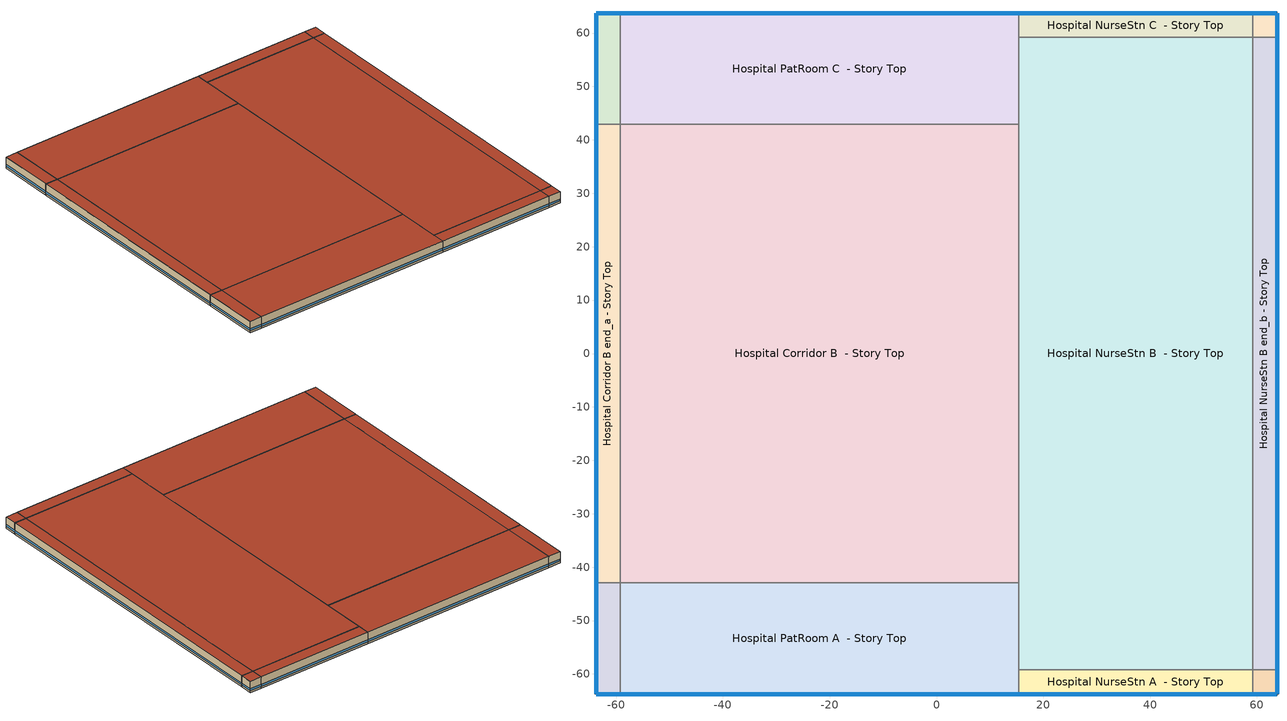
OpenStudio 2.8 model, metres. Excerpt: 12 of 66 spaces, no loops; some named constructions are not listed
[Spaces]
Hospital PatRoom A end_a - Story Top
 floor adiabatic (Typical Interior Floor): -63.75,-63.75 -63.75,-42.92 -59.18,-42.92 -59.18,-63.75 z4.27
 wall outside: -63.75,-42.92 -63.75,-63.75 -59.18,-63.75 z4.27:8.53
 wall to Hospital Corridor B end_a - Story Top: -59.18,-42.92 -63.75,-42.92 z4.27:8.53
 wall to Hospital PatRoom A  - Story Top: -59.18,-63.75 -59.18,-42.92 z4.27:8.53
 window: -63.75,-42.95 -63.75,-63.73 z5.03:5.71; -63.73,-63.75 -59.21,-63.75 z5.03:5.72
 roof outside: -59.18,-63.75 -59.18,-42.92 -63.75,-42.92 -63.75,-63.75 z8.53
Hospital Corridor B end_a - Story Top
 floor adiabatic (Typical Interior Floor): -63.75,-42.92 -63.75,42.92 -59.18,42.92 -59.18,-42.92 z4.27
 wall outside: -63.75,42.92 -63.75,-42.92 z4.27:8.53
 wall to Hospital PatRoom C end_a - Story Top: -59.18,42.92 -63.75,42.92 z4.27:8.53
 wall to Hospital Corridor B  - Story Top: -59.18,-42.92 -59.18,42.92 z4.27:8.53
 window: -63.75,42.9 -63.75,-42.9 z5.03:5.71
 roof outside: -59.18,-42.92 -59.18,42.92 -63.75,42.92 -63.75,-42.92 z8.53
Hospital PatRoom C end_a - Story Top
 floor adiabatic (Typical Interior Floor): -63.75,42.92 -63.75,63.75 -59.18,63.75 -59.18,42.92 z4.27
 wall outside: -59.18,63.75 -63.75,63.75 -63.75,42.92 z4.27:8.53
 wall to Hospital PatRoom C  - Story Top: -59.18,42.92 -59.18,63.75 z4.27:8.53
 window: -63.75,63.73 -63.75,42.95 z5.03:5.71; -59.21,63.75 -63.73,63.75 z5.03:5.72
 roof outside: -59.18,42.92 -59.18,63.75 -63.75,63.75 -63.75,42.92 z8.53
Hospital PatRoom A  - Story Top
 floor adiabatic (Typical Interior Floor): -59.18,-63.75 -59.18,-42.92 15.39,-42.92 15.39,-63.75 z4.27
 wall outside: -59.18,-63.75 15.39,-63.75 z4.27:8.53
 wall to Hospital Corridor B  - Story Top: 15.39,-42.92 -59.18,-42.92 z4.27:8.53
 wall to Hospital NurseStn A  - Story Top: 15.39,-63.75 15.39,-59.18 z4.27:8.53
 wall to Hospital NurseStn B  - Story Top: 15.39,-59.18 15.39,-42.92 z4.27:8.53
 window: -59.16,-63.75 15.36,-63.75 z5.03:5.71
 roof outside: 15.39,-63.75 15.39,-42.92 -59.18,-42.92 -59.18,-63.75 z8.53
Hospital Corridor B  - Story Top
 floor adiabatic (Typical Interior Floor): -59.18,-42.92 -59.18,42.92 15.39,42.92 15.39,-42.92 z4.27
 wall to Hospital PatRoom C  - Story Top: 15.39,42.92 -59.18,42.92 z4.27:8.53
 wall to Hospital NurseStn B  - Story Top: 15.39,-42.92 15.39,42.92 z4.27:8.53
 roof outside: 15.39,-42.92 15.39,42.92 -59.18,42.92 -59.18,-42.92 z8.53
Hospital PatRoom C  - Story Top
 floor adiabatic (Typical Interior Floor): -59.18,42.92 -59.18,63.75 15.39,63.75 15.39,42.92 z4.27
 wall outside: 15.39,63.75 -59.18,63.75 z4.27:8.53
 wall to Hospital NurseStn B  - Story Top: 15.39,42.92 15.39,59.18 z4.27:8.53
 wall to Hospital NurseStn C  - Story Top: 15.39,59.18 15.39,63.75 z4.27:8.53
 window: 15.36,63.75 -59.16,63.75 z5.03:5.71
 roof outside: 15.39,42.92 15.39,63.75 -59.18,63.75 -59.18,42.92 z8.53
Hospital NurseStn A  - Story Top
 floor adiabatic (Typical Interior Floor): 15.39,-63.75 15.39,-59.18 59.18,-59.18 59.18,-63.75 z4.27
 wall outside: 15.39,-63.75 59.18,-63.75 z4.27:8.53
 wall to Hospital NurseStn B  - Story Top: 59.18,-59.18 15.39,-59.18 z4.27:8.53
 wall to Hospital NurseStn A end_b - Story Top: 59.18,-63.75 59.18,-59.18 z4.27:8.53
 window: 15.41,-63.75 59.16,-63.75 z5.03:5.71
 roof outside: 59.18,-63.75 59.18,-59.18 15.39,-59.18 15.39,-63.75 z8.53
Hospital NurseStn B  - Story Top
 floor adiabatic (Typical Interior Floor): 15.39,-59.18 15.39,59.18 59.18,59.18 59.18,-59.18 z4.27
 wall to Hospital NurseStn C  - Story Top: 59.18,59.18 15.39,59.18 z4.27:8.53
 wall to Hospital NurseStn B end_b - Story Top: 59.18,-59.18 59.18,59.18 z4.27:8.53
 roof outside: 59.18,-59.18 59.18,59.18 15.39,59.18 15.39,-59.18 z8.53
Hospital NurseStn C  - Story Top
 floor adiabatic (Typical Interior Floor): 15.39,59.18 15.39,63.75 59.18,63.75 59.18,59.18 z4.27
 wall outside: 59.18,63.75 15.39,63.75 z4.27:8.53
 wall to Hospital NurseStn C end_b - Story Top: 59.18,59.18 59.18,63.75 z4.27:8.53
 window: 59.16,63.75 15.41,63.75 z5.03:5.71
 roof outside: 59.18,59.18 59.18,63.75 15.39,63.75 15.39,59.18 z8.53
Hospital NurseStn A end_b - Story Top
 floor adiabatic (Typical Interior Floor): 59.18,-63.75 59.18,-59.18 63.75,-59.18 63.75,-63.75 z4.27
 wall outside: 59.18,-63.75 63.75,-63.75 63.75,-59.18 z4.27:8.53
 wall to Hospital NurseStn B end_b - Story Top: 63.75,-59.18 59.18,-59.18 z4.27:8.53
 window: 63.75,-63.73 63.75,-59.21 / 59.21,-63.75 63.73,-63.75 z5.03:5.72
 roof outside: 63.75,-63.75 63.75,-59.18 59.18,-59.18 59.18,-63.75 z8.53
Hospital NurseStn B end_b - Story Top
 floor adiabatic (Typical Interior Floor): 59.18,-59.18 59.18,59.18 63.75,59.18 63.75,-59.18 z4.27
 wall outside: 63.75,-59.18 63.75,59.18 z4.27:8.53
 wall to Hospital NurseStn C end_b - Story Top: 63.75,59.18 59.18,59.18 z4.27:8.53
 window: 63.75,-59.16 63.75,59.16 z5.03:5.71
 roof outside: 63.75,-59.18 63.75,59.18 59.18,59.18 59.18,-59.18 z8.53
Hospital NurseStn C end_b - Story Top
 floor adiabatic (Typical Interior Floor): 59.18,59.18 59.18,63.75 63.75,63.75 63.75,59.18 z4.27
 wall outside: 63.75,59.18 63.75,63.75 59.18,63.75 z4.27:8.53
 window: 63.73,63.75 59.21,63.75 / 63.75,59.21 63.75,63.73 z5.03:5.72
 roof outside: 63.75,59.18 63.75,63.75 59.18,63.75 59.18,59.18 z8.53
[Schedule:Ruleset]
Name | Default Day Schedule | Summer Design Day Schedule | Winter Design Day Schedule
Hospital Kitchen_Elec_Equip_SCH | Hospital Kitchen_Elec_Equip_SCH Default | Hospital Kitchen_Elec_Equip_SCH Summer Design Day | Hospital Kitchen_Elec_Equip_SCH Winter Design Day
Hospital Kitchen Gas | Hospital Kitchen Gas Default | Hospital Kitchen Gas Summer Design Day | Hospital Kitchen Gas Winter Design Day
[Schedule:Day]
Hospital Kitchen_Elec_Equip_SCH Default: Yes, 0, 15, 0.169231, 0, 30, 0.165385, 0, 45, 0.161538, 1, 0, 0.157692, 1, 15, 0.153846, 1, 30, 0.15, 1, 45, 0.146154, 2, 0, 0.142308, 2, 15, 0.138462, 2, 30, 0.134615, 2, 45, 0.130769, 3, 0, 0.126923, 3, 15, 0.123077, 3, 30, 0.119231, 3, 45, 0.115385, 4, 0, 0.111538, 4, 15, 0.107692, 4, 30, 0.103846, 4, 45, 0.1, 8, 15, 0.1, 8, 30, 0.1375, 8, 45, 0.175, 9, 0, 0.2125, 9, 15, 0.25, 9, 30, 0.275, 9, 45, 0.3, 10, 0, 0.325, 10, 15, 0.35, 10, 18, 0.35, 10, 22, 0.35, 11, 22, 0.35, 11, 37, 0.341667, 11, 52, 0.333333, 12, 7, 0.325, 12, 22, 0.316667, 12, 37, 0.308333, 12, 52, 0.3, 13, 7, 0.291667, 13, 22, 0.283333, 13, 37, 0.275, 13, 52, 0.266667, 14, 7, 0.258333, 14, 22, 0.25, 14, 37, 0.258333, 14, 52, 0.266667, 15, 7, 0.275, 15, 22, 0.283333, 15, 37, 0.291667, 15, 52, 0.3, 16, 7, 0.308333, 16, 22, 0.316667, 16, 37, 0.325, 16, 52, 0.333333, 17, 7, 0.341667, 17, 22, 0.35, 17, 30, 0.25, 19, 0, 0.25, 19, 15, 0.246154, 19, 30, 0.242308, 19, 45, 0.238462, 20, 0, 0.234615, 20, 15, 0.230769, 20, 30, 0.226923, 20, 45, 0.223077, 21, 0, 0.219231, 21, 15, 0.215385, 21, 30, 0.211538, 21, 45, 0.207692, 22, 0, 0.203846, 22, 15, 0.2, 22, 30, 0.196154, 22, 45, 0.192308, 23, 0, 0.188462, 23, 15, 0.184615, 23, 30, 0.180769, 23, 45, 0.176923, 24, 0, 0.173077
Hospital Kitchen_Elec_Equip_SCH Winter Design Day; Hospital Kitchen_Elec_Equip_SCH Summer Design Day: 6, 0, 0.1, 7, 0, 0.25, 9, 0, 0.35, 10, 0, 0.25, 13, 0, 0.35, 16, 0, 0.25, 19, 0, 0.35, 24, 0, 0.25
Hospital Kitchen_Elec_Equip_SCH Default|WntrDsn|SmrDsn|Sun|Sat Day; autogen Schedule Rule 14 1_day_sch: Yes, 0, 15, 0.165625, 0, 30, 0.15625, 0, 45, 0.146875, 1, 0, 0.1375, 1, 15, 0.128125, 1, 30, 0.11875, 1, 45, 0.109375, 2, 0, 0.1, 5, 30, 0.1, 5, 45, 0.1375, 6, 0, 0.175, 6, 15, 0.2125, 6, 30, 0.25, 6, 45, 0.275, 7, 0, 0.3, 7, 15, 0.325, 7, 30, 0.35, 8, 30, 0.35, 8, 45, 0.325, 9, 0, 0.3, 9, 15, 0.275, 9, 30, 0.25, 9, 45, 0.275, 10, 0, 0.3, 10, 15, 0.325, 10, 30, 0.35, 11, 30, 0.35, 11, 45, 0.341667, 12, 0, 0.333333, 12, 15, 0.325, 12, 30, 0.316667, 12, 45, 0.308333, 13, 0, 0.3, 13, 15, 0.291667, 13, 30, 0.283333, 13, 45, 0.275, 14, 0, 0.266667, 14, 15, 0.258333, 14, 30, 0.25, 14, 45, 0.258333, 15, 0, 0.266667, 15, 15, 0.275, 15, 30, 0.283333, 15, 45, 0.291667, 16, 0, 0.3, 16, 15, 0.308333, 16, 30, 0.316667, 16, 45, 0.325, 17, 0, 0.333333, 17, 15, 0.341667, 17, 30, 0.35, 17, 45, 0.341667, 18, 0, 0.333333, 18, 15, 0.325, 18, 30, 0.316667, 18, 45, 0.308333, 19, 0, 0.3, 19, 15, 0.291667, 19, 30, 0.283333, 19, 45, 0.275, 20, 0, 0.266667, 20, 15, 0.258333, 20, 30, 0.25, 22, 0, 0.25, 22, 15, 0.240625, 22, 30, 0.23125, 22, 45, 0.221875, 23, 0, 0.2125, 23, 15, 0.203125, 23, 30, 0.19375, 23, 45, 0.184375, 24, 0, 0.175
Hospital Kitchen Gas Default; autogen Hospital Kitchen Gas 1_day_sch: Yes, 0, 15, 0.0275, 0, 30, 0.02, 4, 30, 0.02, 4, 45, 0.0275, 5, 0, 0.035, 5, 15, 0.0425, 5, 30, 0.05, 5, 45, 0.0625, 6, 0, 0.075, 6, 15, 0.0875, 6, 30, 0.1, 6, 45, 0.1125, 7, 0, 0.125, 7, 15, 0.1375, 7, 30, 0.15, 7, 45, 0.1625, 8, 0, 0.175, 8, 15, 0.1875, 8, 30, 0.2, 8, 45, 0.1875, 9, 0, 0.175, 9, 15, 0.1625, 9, 30, 0.15, 9, 45, 0.175, 10, 0, 0.2, 10, 15, 0.225, 10, 30, 0.25, 12, 30, 0.25, 12, 45, 0.2375, 13, 0, 0.225, 13, 15, 0.2125, 13, 30, 0.2, 13, 45, 0.1875, 14, 0, 0.175, 14, 15, 0.1625, 14, 30, 0.15, 14, 45, 0.1625, 15, 0, 0.175, 15, 15, 0.1875, 15, 30, 0.2, 15, 45, 0.225, 16, 0, 0.25, 16, 15, 0.275, 16, 30, 0.3, 18, 0, 0.3, 18, 15, 0.2875, 18, 30, 0.275, 18, 45, 0.2625, 19, 0, 0.25, 19, 15, 0.2375, 19, 30, 0.225, 19, 45, 0.2125, 20, 0, 0.2, 20, 30, 0.2, 20, 45, 0.1875, 21, 0, 0.175, 21, 15, 0.1625, 21, 30, 0.15, 21, 45, 0.1375, 22, 0, 0.125, 22, 15, 0.1125, 22, 30, 0.1, 22, 45, 0.0875, 23, 0, 0.075, 23, 15, 0.0625, 23, 30, 0.05, 23, 45, 0.0425, 24, 0, 0.035
Hospital Kitchen Gas Default|Sun Day: Yes, 7, 15, 0.02, 7, 30, 0.0275, 7, 45, 0.035, 8, 0, 0.0425, 8, 15, 0.05, 8, 30, 0.0625, 8, 45, 0.075, 9, 0, 0.0875, 9, 15, 0.1, 9, 30, 0.1125, 9, 45, 0.125, 10, 0, 0.1375, 10, 15, 0.15, 10, 18, 0.2, 10, 22, 0.25, 12, 22, 0.25, 12, 37, 0.2375, 12, 52, 0.225, 13, 7, 0.2125, 13, 22, 0.2, 13, 37, 0.1875, 13, 52, 0.175, 14, 7, 0.1625, 14, 22, 0.15, 14, 37, 0.1625, 14, 52, 0.175, 15, 7, 0.1875, 15, 22, 0.2, 15, 37, 0.28, 15, 41, 0.3, 15, 56, 0.280952, 16, 11, 0.261905, 16, 26, 0.242857, 16, 41, 0.22381, 16, 56, 0.204762, 17, 0, 0.2, 17, 30, 0.2, 17, 45, 0.1875, 18, 0, 0.175, 18, 15, 0.1625, 18, 30, 0.15, 18, 45, 0.1375, 19, 0, 0.125, 19, 15, 0.1125, 19, 30, 0.1, 19, 45, 0.0875, 20, 0, 0.075, 20, 15, 0.0625, 20, 30, 0.05, 20, 45, 0.0425, 21, 0, 0.035, 21, 15, 0.0275, 21, 30, 0.02, 24, 0, 0.02
Hospital Kitchen Gas Summer Design Day: 24, 0, 0.25
Hospital Kitchen Gas Winter Design Day: 24, 0, 0
66 space(s) Occ Sch Sunday 1: Yes, 5, 15, 0, 5, 30, 0.00845835, 5, 45, 0.0169167, 6, 0, 0.0253751, 6, 15, 0.0338334, 6, 30, 0.0253751, 6, 45, 0.0169167, 7, 0, 0.00845835, 7, 15, 0, 7, 30, 0.00845835, 7, 45, 0.0169167, 8, 0, 0.0253751, 8, 15, 0.0338334, 8, 30, 0.0253751, 8, 45, 0.0169167, 9, 0, 0.00845835, 9, 15, 0, 9, 30, 0.00212548, 9, 45, 0.00425097, 10, 0, 0.00637645, 10, 15, 0.00850194, 10, 30, 0.00637645, 10, 45, 0.00425097, 11, 0, 0.00212548, 11, 15, 0, 15, 22, 0, 15, 37, 0.00212548, 15, 52, 0.00425097, 16, 7, 0.00637645, 16, 22, 0.00850194, 16, 26, 0.0338334, 17, 30, 0, 17, 45, 0.00845835, 18, 0, 0.0169167, 18, 15, 0.0253751, 18, 30, 0.0338334, 18, 45, 0.0253751, 19, 0, 0.0169167, 19, 15, 0.00845835, 19, 30, 0, 24, 0, 0
66 space(s) Occ Sch Saturday 1: Yes, 5, 15, 0, 5, 30, 0.00845835, 5, 45, 0.0169167, 6, 0, 0.0253751, 6, 15, 0.0338334, 6, 30, 0.0253751, 6, 45, 0.0169167, 7, 0, 0.00845835, 7, 15, 0, 7, 30, 0.00845835, 7, 45, 0.0169167, 8, 0, 0.0253751, 8, 15, 0.0338334, 8, 30, 0.0317515, 8, 45, 0.0296696, 9, 0, 0.0275877, 9, 15, 0.0255058, 9, 30, 0.0191294, 9, 45, 0.0127529, 10, 0, 0.00637645, 10, 15, 0, 10, 18, 0.0170039, 13, 22, 0, 13, 37, 0.00425097, 13, 52, 0.00850194, 14, 7, 0.0127529, 14, 22, 0.0170039, 14, 37, 0.0127529, 14, 52, 0.00850194, 15, 7, 0.00425097, 15, 22, 0, 16, 22, 0, 16, 26, 0.0338334, 16, 30, 0.0255058, 16, 45, 0.0191294, 17, 0, 0.0127529, 17, 15, 0.00637645, 17, 30, 0, 17, 45, 0.00845835, 18, 0, 0.0169167, 18, 15, 0.0253751, 18, 30, 0.0338334, 18, 45, 0.0253751, 19, 0, 0.0169167, 19, 15, 0.00845835, 19, 30, 0, 24, 0, 0
autogen Elevator Schedule 1 2_day_sch: Yes, 2, 30, 0, 2, 45, 0.0148348, 3, 0, 0.0296696, 3, 15, 0.0445044, 3, 30, 0.0593392, 3, 45, 0.0445044, 4, 0, 0.0296696, 4, 15, 0.0148348, 4, 30, 0, 4, 45, 0.0212113, 5, 0, 0.0424225, 5, 15, 0.0636338, 5, 30, 0.084845, 5, 45, 0.0806376, 6, 0, 0.0764303, 6, 15, 0.0722229, 6, 30, 0.0680155, 6, 45, 0.0510116, 7, 0, 0.0340077, 7, 15, 0.0170039, 7, 30, 0, 16, 30, 0, 16, 45, 0.0254622, 17, 0, 0.0509245, 17, 15, 0.0763867, 17, 30, 0.101849, 17, 45, 0.0763867, 18, 0, 0.0509245, 18, 15, 0.0254622, 18, 30, 0, 18, 45, 0.0127529, 19, 0, 0.0255058, 19, 15, 0.0382587, 19, 30, 0.0510116, 19, 45, 0.0382587, 20, 0, 0.0255058, 20, 15, 0.0127529, 20, 30, 0, 20, 45, 0.0148348, 21, 0, 0.0296696, 21, 15, 0.0445044, 21, 30, 0.0593392, 21, 45, 0.0445044, 22, 0, 0.0296696, 22, 15, 0.0148348, 22, 30, 0, 24, 0, 0
[Schedule:Rule] Apply Sunday=Yes
Name | Schedule Ruleset | Rule Order | Day Schedule | Apply Saturday | Date Specification Type | Start Month | Start Day | End Month | End Day | Apply Monday | Apply Tuesday | Apply Wednesday | Apply Thursday | Apply Friday | Specific Month 1 | Specific Day 1 | Specific Month 2 | Specific Day 2 | Specific Month 3 | Specific Day 3 | Specific Month 4 | Specific Day 4 | Specific Month 5 | Specific Day 5 | Specific Month 6 | Specific Day 6 | Specific Month 7 | Specific Day 7 | Specific Month 8 | Specific Day 8 | Specific Month 9 | Specific Day 9 | Specific Month 10 | Specific Day 10 | Specific Month 11 | Specific Day 11 | Specific Month 12 | Specific Day 12 | Specific Month 13 | Specific Day 13 | Specific Month 14 | Specific Day 14 | Specific Month 15 | Specific Day 15 | Specific Month 16 | Specific Day 16 | Specific Month 17 | Specific Day 17 | Specific Month 18 | Specific Day 18 | Specific Month 19 | Specific Day 19 | Specific Month 20 | Specific Day 20 | Specific Month 21 | Specific Day 21 | Specific Month 22 | Specific Day 22 | Specific Month 23 | Specific Day 23 | Specific Month 24 | Specific Day 24 | Specific Month 25 | Specific Day 25 | Specific Month 26 | Specific Day 26 | Specific Month 27 | Specific Day 27 | Specific Month 28 | Specific Day 28 | Specific Month 29 | Specific Day 29 | Specific Month 30 | Specific Day 30 | Specific Month 31 | Specific Day 31 | Specific Month 32 | Specific Day 32 | Specific Month 33 | Specific Day 33 | Specific Month 34 | Specific Day 34 | Specific Month 35 | Specific Day 35 | Specific Month 36 | Specific Day 36 | Specific Month 37 | Specific Day 37 | Specific Month 38 | Specific Day 38 | Specific Month 39 | Specific Day 39 | Specific Month 40 | Specific Day 40 | Specific Month 41 | Specific Day 41 | Specific Month 42 | Specific Day 42 | Specific Month 43 | Specific Day 43 | Specific Month 44 | Specific Day 44 | Specific Month 45 | Specific Day 45 | Specific Month 46 | Specific Day 46 | Specific Month 47 | Specific Day 47 | Specific Month 48 | Specific Day 48 | Specific Month 49 | Specific Day 49 | Specific Month 50 | Specific Day 50 | Specific Month 51 | Specific Day 51 | Specific Month 52 | Specific Day 52 | Specific Month 53 | Specific Day 53
Schedule Rule 14 | Hospital Kitchen_Elec_Equip_SCH | 0 | Hospital Kitchen_Elec_Equip_SCH Default|WntrDsn|SmrDsn|Sun|Sat Day | Yes | DateRange | 1 | 1 | 12 | 31
Schedule Rule 15 | Hospital Kitchen Gas | 0 | Hospital Kitchen Gas Default|Sun Day |  | DateRange | 1 | 1 | 12 | 31
autogen Hospital Kitchen Gas 1 | Hospital Kitchen Gas | 1 | autogen Hospital Kitchen Gas 1_day_sch | Yes | SpecificDates |  |  |  |  | Yes | Yes | Yes | Yes | Yes | 1 | 2 | 1 | 9 | 1 | 16 | 1 | 23 | 1 | 30 | 2 | 6 | 2 | 13 | 2 | 20 | 2 | 27 | 3 | 5 | 3 | 12 | 3 | 19 | 3 | 26 | 4 | 2 | 4 | 9 | 4 | 16 | 4 | 23 | 4 | 30 | 5 | 7 | 5 | 14 | 5 | 21 | 5 | 28 | 6 | 4 | 6 | 11 | 6 | 18 | 6 | 25 | 7 | 2 | 7 | 9 | 7 | 16 | 7 | 23 | 7 | 30 | 8 | 6 | 8 | 13 | 8 | 20 | 8 | 27 | 9 | 3 | 9 | 10 | 9 | 17 | 9 | 24 | 10 | 1 | 10 | 8 | 10 | 15 | 10 | 22 | 10 | 29 | 11 | 5 | 11 | 12 | 11 | 19 | 11 | 26 | 12 | 3 | 12 | 10 | 12 | 17 | 12 | 24 | 12 | 31
autogen Schedule Rule 14 1 | Hospital Kitchen_Elec_Equip_SCH | 1 | autogen Schedule Rule 14 1_day_sch | Yes | SpecificDates |  |  |  |  | Yes | Yes | Yes | Yes | Yes | 1 | 3 | 1 | 10 | 1 | 17 | 1 | 24 | 1 | 31 | 2 | 7 | 2 | 14 | 2 | 21 | 2 | 28 | 3 | 6 | 3 | 13 | 3 | 20 | 3 | 27 | 4 | 3 | 4 | 10 | 4 | 17 | 4 | 24 | 5 | 1 | 5 | 8 | 5 | 15 | 5 | 22 | 5 | 29 | 6 | 5 | 6 | 12 | 6 | 19 | 6 | 26 | 7 | 3 | 7 | 10 | 7 | 17 | 7 | 24 | 7 | 31 | 8 | 7 | 8 | 14 | 8 | 21 | 8 | 28 | 9 | 4 | 9 | 11 | 9 | 18 | 9 | 25 | 10 | 2 | 10 | 9 | 10 | 16 | 10 | 23 | 10 | 30 | 11 | 6 | 11 | 13 | 11 | 20 | 11 | 27 | 12 | 4 | 12 | 11 | 12 | 18 | 12 | 25
